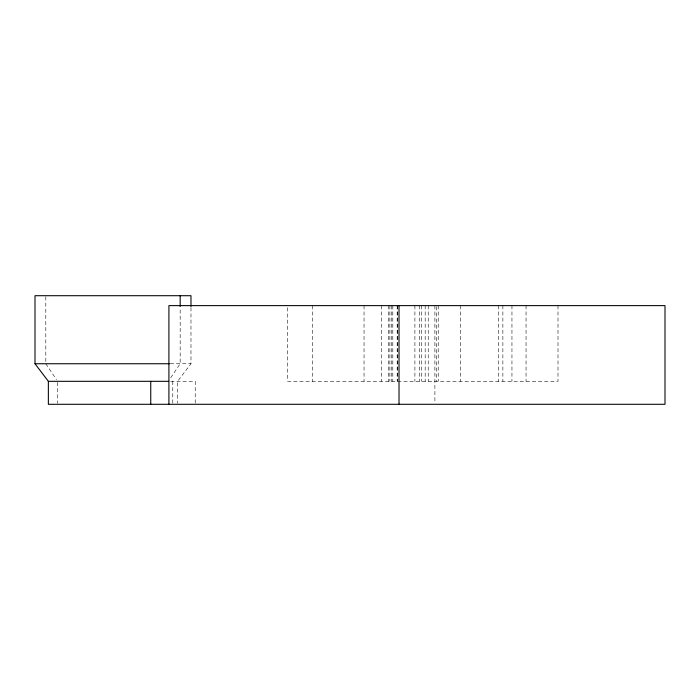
<?xml version="1.0" encoding="UTF-8"?>
<svg xmlns="http://www.w3.org/2000/svg" width="700" height="700" viewBox="0 0 700 700"><rect width="100%" height="100%" fill="white"/><g stroke="black" fill="none" stroke-linecap="round" stroke-linejoin="round"><path stroke-width="0.53" stroke-dasharray="3.5 2.62" d="M170.713 377.799L180.171 363.746L180.171 307.589M190.977 307.589L190.977 363.746L177.616 381.316L177.616 403.252M170.24 363.746L190.977 363.746M170.678 381.316L195.23 381.316L195.23 403.252M45.806 363.746L56.446 379.558M558.005 305.62L558.005 381.316L287.665 381.316L287.665 305.62M526.05 305.62L526.05 381.316M511.954 305.62L511.954 381.316M502.871 305.62L502.871 381.316M498.496 305.62L498.496 381.316M460.416 305.62L460.416 381.316M438.217 305.62L438.217 381.316M436.581 306.696L436.581 381.316M434.901 305.62L434.901 403.209M428.225 305.62L428.225 381.316M425.18 305.62L425.18 381.316M421.374 305.62L421.374 381.316M419.632 305.62L419.632 381.316M414.899 305.62L414.899 381.316M397.547 305.62L397.547 381.316M397.171 305.62L397.171 381.316M392.814 305.62L392.814 381.316M391.764 305.62L391.764 381.316M389.882 305.62L389.882 381.316M388.579 305.62L388.579 381.316M381.412 305.62L381.412 381.316M364.044 305.62L364.044 381.316M312.611 305.62L312.611 381.316M172.778 381.316L172.778 403.252M57.627 382.358L57.627 403.252M45.806 296.783L45.806 362.661"/><path stroke-width="1.05" d="M190.977 306.504L190.977 295.706L35 295.706L35 363.746L169.26 363.746M35 363.746L48.361 381.316L168.586 381.316M399.017 305.62L399.017 404.294M180.171 295.706L180.171 306.504M168.91 404.294L168.91 305.62L665 305.62L665 404.294L48.361 404.294L48.361 381.316M150.745 381.316L150.745 404.294"/></g></svg>
